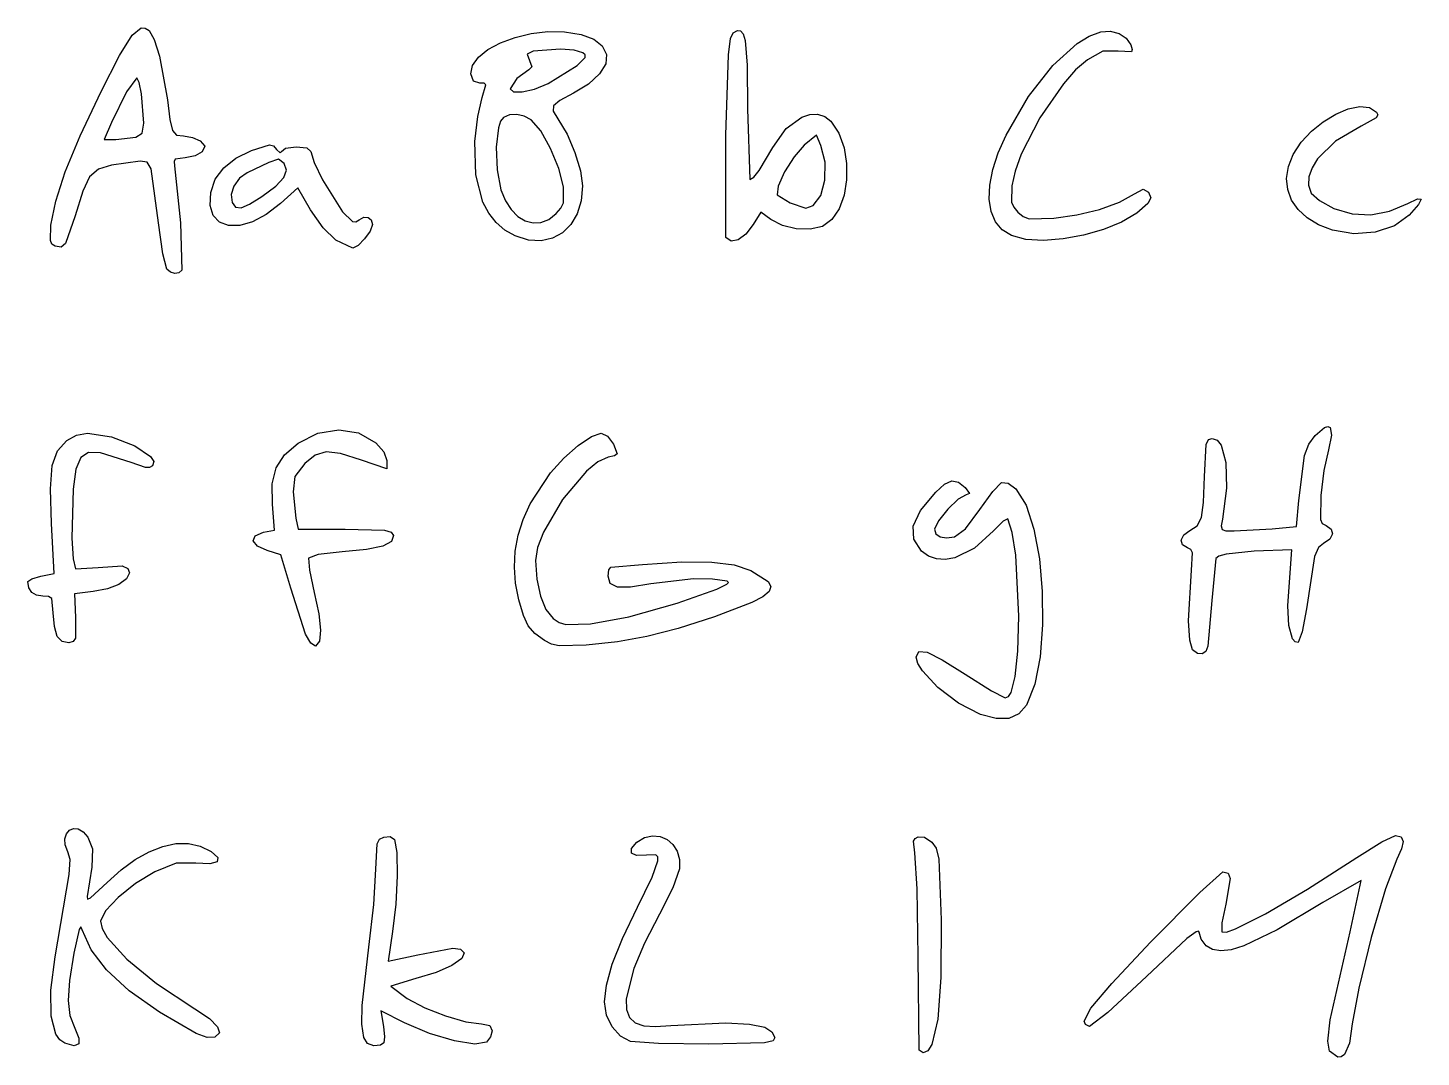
# Model space of a CAD drawing. Header units: metres. Extents: x -32.8 to -0.3, y -12.8 to 5.4.
# Drawn here: x -10.5 to -5.08, y -4.22 to -0.21 of the extents above; entities that cross this region are included whole.
import ezdxf

# ---------------------------------------------------------------- set-up
doc = ezdxf.new("R2010")
doc.units = ezdxf.units.M

msp = doc.modelspace()

# ---------------------------------------------------------------- linework, layer by layer
at = {"layer": '1', "color": 3}
for p, q in [((-10.095707, -0.236536), (-10.060435, -0.208266)), ((-10.060435, -0.208266), (-10.045066, -0.209438)), ((-10.045066, -0.209438), (-10.029683, -0.218876)), ((-10.144644, -0.315312), (-10.095707, -0.236536)), ((-10.029683, -0.218876), (-10.00972, -0.253371)), ((-10.00972, -0.253371), (-9.988926, -0.317971)), ((-8.711015, -0.293046), (-8.662418, -0.266902)), ((-8.662418, -0.266902), (-8.605375, -0.245572)), ((-8.605375, -0.245572), (-8.542801, -0.230367)), ((-8.542801, -0.230367), (-8.477609, -0.222597)), ((-8.477609, -0.222597), (-8.412714, -0.223571)), ((-8.412714, -0.223571), (-8.347526, -0.233991)), ((-8.347526, -0.233991), (-8.298897, -0.252098)), ((-8.298897, -0.252098), (-8.266257, -0.278204)), ((-7.774455, -0.313736), (-7.766988, -0.250324)), ((-7.766988, -0.250324), (-7.756548, -0.227174)), ((-7.756548, -0.227174), (-7.74042, -0.218942)), ((-7.74042, -0.218942), (-7.727607, -0.219887)), ((-7.727607, -0.219887), (-7.717752, -0.231896)), ((-7.717752, -0.231896), (-7.710496, -0.256857)), ((-7.710496, -0.256857), (-7.702355, -0.353188)), ((-6.51317, -0.354239), (-6.417862, -0.268856)), ((-6.417862, -0.268856), (-6.371169, -0.241124)), ((-6.371169, -0.241124), (-6.325948, -0.22427)), ((-6.325948, -0.22427), (-6.289463, -0.221489)), ((-6.289463, -0.221489), (-6.255006, -0.23014)), ((-6.255006, -0.23014), (-6.226879, -0.248374)), ((-6.226879, -0.248374), (-6.209383, -0.274342)), ((-10.216394, -0.456221), (-10.144644, -0.315312)), ((-9.988926, -0.317971), (-9.958049, -0.487913)), ((-8.771212, -0.354543), (-8.748251, -0.322697)), ((-8.748251, -0.322697), (-8.711015, -0.293046)), ((-8.535538, -0.299047), (-8.558117, -0.310916)), ((-8.558117, -0.310916), (-8.549649, -0.335976)), ((-8.429003, -0.291232), (-8.535538, -0.299047)), ((-8.375264, -0.295669), (-8.429003, -0.291232)), ((-8.342291, -0.305018), (-8.375264, -0.295669)), ((-8.363457, -0.355422), (-8.332843, -0.323297)), ((-8.333079, -0.313664), (-8.342291, -0.305018)), ((-8.332843, -0.323297), (-8.333079, -0.313664)), ((-8.266257, -0.278204), (-8.249032, -0.312621)), ((-8.249032, -0.312621), (-8.252374, -0.348456)), ((-7.785075, -0.625723), (-7.774455, -0.313736)), ((-6.318656, -0.29842), (-6.378305, -0.332472)), ((-6.258013, -0.298584), (-6.318656, -0.29842)), ((-6.206905, -0.302027), (-6.258013, -0.298584)), ((-6.209383, -0.274342), (-6.203564, -0.293131)), ((-6.203564, -0.293131), (-6.206905, -0.302027)), ((-8.776984, -0.387274), (-8.771212, -0.354543)), ((-8.552193, -0.371576), (-8.598203, -0.405581)), ((-8.540041, -0.360271), (-8.552193, -0.371576)), ((-8.549649, -0.335976), (-8.540041, -0.360271)), ((-8.476346, -0.425507), (-8.363457, -0.355422)), ((-8.252374, -0.348456), (-8.276921, -0.387759)), ((-7.702355, -0.353188), (-7.700322, -0.523983)), ((-6.606884, -0.474981), (-6.51317, -0.354239)), ((-6.423923, -0.37228), (-6.471402, -0.425579)), ((-6.378305, -0.332472), (-6.423923, -0.37228)), ((-10.077277, -0.403246), (-10.116818, -0.457152)), ((-10.068408, -0.421093), (-10.077277, -0.403246)), ((-10.059448, -0.465563), (-10.068408, -0.421093)), ((-8.766941, -0.415977), (-8.776984, -0.387274)), ((-8.742463, -0.423457), (-8.766941, -0.415977)), ((-8.725754, -0.424036), (-8.742463, -0.423457)), ((-8.733113, -0.479901), (-8.719162, -0.430402)), ((-8.719162, -0.430402), (-8.725754, -0.424036)), ((-8.598203, -0.405581), (-8.624513, -0.445579)), ((-8.530084, -0.446861), (-8.476346, -0.425507)), ((-8.319657, -0.42701), (-8.377568, -0.46269)), ((-8.276921, -0.387759), (-8.319657, -0.42701)), ((-6.471402, -0.425579), (-6.563161, -0.557981)), ((-10.297839, -0.629216), (-10.216394, -0.456221)), ((-10.116818, -0.457152), (-10.175445, -0.576625)), ((-10.049735, -0.579959), (-10.059448, -0.465563)), ((-9.958049, -0.487913), (-9.949134, -0.565338)), ((-8.750093, -0.553816), (-8.733113, -0.479901)), ((-8.624513, -0.445579), (-8.611557, -0.457898)), ((-8.611557, -0.457898), (-8.577617, -0.457992)), ((-8.577617, -0.457992), (-8.530084, -0.446861)), ((-8.377568, -0.46269), (-8.431021, -0.491283)), ((-6.694016, -0.625641), (-6.606884, -0.474981)), ((-8.455665, -0.511946), (-8.456495, -0.532824)), ((-8.456495, -0.532824), (-8.438507, -0.562066)), ((-8.431021, -0.491283), (-8.455665, -0.511946)), ((-7.700322, -0.523983), (-7.691925, -0.798357)), ((-5.411354, -0.544118), (-5.362872, -0.523948)), ((-5.362872, -0.523948), (-5.318145, -0.514756)), ((-5.318145, -0.514756), (-5.280448, -0.51821)), ((-5.280448, -0.51821), (-5.253055, -0.535979)), ((-5.253055, -0.535979), (-5.24796, -0.547367)), ((-10.175445, -0.576625), (-10.203954, -0.643135)), ((-10.056366, -0.61795), (-10.049735, -0.579959)), ((-9.949134, -0.565338), (-9.938917, -0.607692)), ((-8.761616, -0.650921), (-8.750093, -0.553816)), ((-8.661738, -0.571489), (-8.669958, -0.597589)), ((-8.650977, -0.557083), (-8.661738, -0.571489)), ((-8.626416, -0.547156), (-8.650977, -0.557083)), ((-8.598787, -0.545545), (-8.626416, -0.547156)), ((-8.570178, -0.552068), (-8.598787, -0.545545)), ((-8.542675, -0.566542), (-8.570178, -0.552068)), ((-8.505635, -0.608935), (-8.542675, -0.566542)), ((-8.438507, -0.562066), (-8.403012, -0.622593)), ((-7.550876, -0.600715), (-7.48929, -0.556003)), ((-7.48929, -0.556003), (-7.457919, -0.545926)), ((-7.457919, -0.545926), (-7.427833, -0.544795)), ((-7.427833, -0.544795), (-7.400284, -0.553178)), ((-7.400284, -0.553178), (-7.376525, -0.571645)), ((-7.376525, -0.571645), (-7.345389, -0.618356)), ((-6.563161, -0.557981), (-6.636009, -0.700345)), ((-5.506486, -0.610719), (-5.460317, -0.573598)), ((-5.460317, -0.573598), (-5.411354, -0.544118)), ((-5.312993, -0.590803), (-5.412823, -0.649754)), ((-5.254558, -0.558751), (-5.312993, -0.590803)), ((-5.24796, -0.547367), (-5.254558, -0.558751)), ((-10.355912, -0.769233), (-10.297839, -0.629216)), ((-10.203954, -0.643135), (-10.158595, -0.642942)), ((-10.158595, -0.642942), (-10.081485, -0.634241)), ((-10.081485, -0.634241), (-10.056366, -0.61795)), ((-9.938917, -0.607692), (-9.922819, -0.625434)), ((-9.922819, -0.625434), (-9.896259, -0.629024)), ((-9.896259, -0.629024), (-9.861048, -0.634793)), ((-9.861048, -0.634793), (-9.830715, -0.648663)), ((-9.830715, -0.648663), (-9.812144, -0.668857)), ((-8.669958, -0.597589), (-8.678386, -0.673361)), ((-8.466867, -0.677855), (-8.505635, -0.608935)), ((-8.403012, -0.622593), (-8.372423, -0.693914)), ((-7.784761, -1.024362), (-7.785075, -0.625723)), ((-7.60257, -0.674376), (-7.550876, -0.600715)), ((-7.432783, -0.625464), (-7.480331, -0.665473)), ((-7.415451, -0.666049), (-7.432783, -0.625464)), ((-7.345389, -0.618356), (-7.325, -0.674752)), ((-6.724814, -0.694899), (-6.694016, -0.625641)), ((-5.546587, -0.653812), (-5.506486, -0.610719)), ((-5.412823, -0.649754), (-5.482418, -0.717973)), ((-9.82269, -0.690997), (-9.849966, -0.707106)), ((-9.812144, -0.668857), (-9.82269, -0.690997)), ((-9.692, -0.715288), (-9.63121, -0.685839)), ((-9.63121, -0.685839), (-9.560983, -0.66414)), ((-9.560983, -0.66414), (-9.545849, -0.668119)), ((-9.545849, -0.668119), (-9.533466, -0.681517)), ((-9.533466, -0.681517), (-9.519509, -0.694919)), ((-9.519509, -0.694919), (-9.513962, -0.688996)), ((-9.513962, -0.688996), (-9.498725, -0.676015)), ((-9.498725, -0.676015), (-9.457068, -0.671357)), ((-9.457068, -0.671357), (-9.41544, -0.675988)), ((-9.41544, -0.675988), (-9.400613, -0.688996)), ((-9.400613, -0.688996), (-9.387315, -0.732264)), ((-8.758526, -0.780685), (-8.761616, -0.650921)), ((-8.678386, -0.673361), (-8.675484, -0.761379)), ((-8.434651, -0.756131), (-8.466867, -0.677855)), ((-8.372423, -0.693914), (-8.350905, -0.764671)), ((-7.655069, -0.764143), (-7.60257, -0.674376)), ((-7.480331, -0.665473), (-7.519316, -0.709812)), ((-7.399165, -0.731456), (-7.415451, -0.666049)), ((-7.325, -0.674752), (-7.31502, -0.736631)), ((-6.746014, -0.760114), (-6.724814, -0.694899)), ((-6.636009, -0.700345), (-6.659849, -0.766096)), ((-5.595844, -0.748584), (-5.577344, -0.701209)), ((-5.577344, -0.701209), (-5.546587, -0.653812)), ((-10.227051, -0.758855), (-10.261133, -0.788141)), ((-10.176313, -0.74314), (-10.227051, -0.758855)), ((-10.064916, -0.727802), (-10.176313, -0.74314)), ((-10.037602, -0.731408), (-10.064916, -0.727802)), ((-10.021, -0.75741), (-10.037602, -0.731408)), ((-9.99239, -0.96769), (-10.021, -0.75741)), ((-9.928135, -0.71905), (-9.932614, -0.72865)), ((-9.932614, -0.72865), (-9.930521, -0.74544)), ((-9.930521, -0.74544), (-9.907843, -0.967296)), ((-9.889454, -0.71369), (-9.928135, -0.71905)), ((-9.849966, -0.707106), (-9.889454, -0.71369)), ((-9.771957, -0.797624), (-9.739121, -0.752761)), ((-9.739121, -0.752761), (-9.692, -0.715288)), ((-9.563473, -0.731887), (-9.647382, -0.772169)), ((-9.525528, -0.718913), (-9.563473, -0.731887)), ((-9.503538, -0.736464), (-9.525528, -0.718913)), ((-9.494452, -0.762083), (-9.503538, -0.736464)), ((-9.387315, -0.732264), (-9.35486, -0.800169)), ((-8.41727, -0.82659), (-8.434651, -0.756131)), ((-7.519316, -0.709812), (-7.5563, -0.768933)), ((-7.399706, -0.800903), (-7.399165, -0.731456)), ((-7.31502, -0.736631), (-7.315111, -0.79979)), ((-5.602797, -0.794506), (-5.595844, -0.748584)), ((-5.504073, -0.753145), (-5.516005, -0.78774)), ((-5.482418, -0.717973), (-5.504073, -0.753145)), ((-10.393006, -0.882641), (-10.355912, -0.769233)), ((-10.261133, -0.788141), (-10.288017, -0.844245)), ((-9.789891, -0.849241), (-9.771957, -0.797624)), ((-9.677541, -0.793949), (-9.699215, -0.824024)), ((-9.647382, -0.772169), (-9.677541, -0.793949)), ((-9.536383, -0.823986), (-9.504866, -0.790468)), ((-9.504866, -0.790468), (-9.494452, -0.762083)), ((-9.35486, -0.800169), (-9.276929, -0.925052)), ((-8.730829, -0.886409), (-8.758526, -0.780685)), ((-8.675484, -0.761379), (-8.660477, -0.838624)), ((-8.350905, -0.764671), (-8.342626, -0.823505)), ((-7.691925, -0.798357), (-7.676323, -0.789401)), ((-7.676323, -0.789401), (-7.655069, -0.764143)), ((-7.5563, -0.768933), (-7.581441, -0.824645)), ((-7.415462, -0.861523), (-7.399706, -0.800903)), ((-7.315111, -0.79979), (-7.324936, -0.860026)), ((-6.757662, -0.820402), (-6.746014, -0.760114)), ((-6.659849, -0.766096), (-6.67237, -0.823336)), ((-5.598607, -0.838198), (-5.602797, -0.794506)), ((-5.516005, -0.78774), (-5.517492, -0.820792)), ((-10.288017, -0.844245), (-10.317159, -0.940413)), ((-9.792497, -0.900304), (-9.789891, -0.849241)), ((-9.699215, -0.824024), (-9.709776, -0.857236)), ((-9.709776, -0.857236), (-9.706599, -0.888428)), ((-9.638442, -0.895151), (-9.590606, -0.865006)), ((-9.590606, -0.865006), (-9.536383, -0.823986)), ((-9.450792, -0.830444), (-9.518536, -0.891777)), ((-9.400932, -0.916199), (-9.450792, -0.830444)), ((-8.660477, -0.838624), (-8.642438, -0.881375)), ((-8.416713, -0.889414), (-8.41727, -0.82659)), ((-8.342626, -0.823505), (-8.347808, -0.882176)), ((-7.581441, -0.824645), (-7.5849, -0.858759)), ((-7.5849, -0.858759), (-7.534883, -0.889722)), ((-7.44482, -0.900447), (-7.415462, -0.861523)), ((-7.324936, -0.860026), (-7.344157, -0.913137)), ((-6.759802, -0.874879), (-6.757662, -0.820402)), ((-6.67237, -0.823336), (-6.673576, -0.886835)), ((-6.252975, -0.886859), (-6.195162, -0.855087)), ((-6.195162, -0.855087), (-6.161197, -0.836017)), ((-6.161197, -0.836017), (-6.140518, -0.848276)), ((-6.140518, -0.848276), (-6.130797, -0.869413)), ((-5.583677, -0.878882), (-5.598607, -0.838198)), ((-5.517492, -0.820792), (-5.507812, -0.851336)), ((-5.507812, -0.851336), (-5.475569, -0.880281)), ((-10.411513, -0.975811), (-10.393006, -0.882641)), ((-9.780321, -0.938978), (-9.792497, -0.900304)), ((-9.706599, -0.888428), (-9.693515, -0.906272)), ((-9.693515, -0.906272), (-9.671771, -0.908709)), ((-9.671771, -0.908709), (-9.638442, -0.895151)), ((-9.518536, -0.891777), (-9.573772, -0.93459)), ((-9.351658, -0.986239), (-9.400932, -0.916199)), ((-8.70801, -0.929654), (-8.730829, -0.886409)), ((-8.642438, -0.881375), (-8.619954, -0.916049)), ((-8.619954, -0.916049), (-8.593987, -0.942232)), ((-8.445657, -0.931229), (-8.426633, -0.909761)), ((-8.426633, -0.909761), (-8.416713, -0.889414)), ((-8.347808, -0.882176), (-8.363253, -0.932794)), ((-7.534883, -0.889722), (-7.474457, -0.910478)), ((-7.474457, -0.910478), (-7.44482, -0.900447)), ((-7.344157, -0.913137), (-7.372436, -0.95492)), ((-6.752479, -0.92266), (-6.759802, -0.874879)), ((-6.673576, -0.886835), (-6.665073, -0.906484)), ((-6.665073, -0.906484), (-6.648773, -0.925541)), ((-6.419484, -0.936646), (-6.330874, -0.914979)), ((-6.330874, -0.914979), (-6.252975, -0.886859)), ((-6.14255, -0.891999), (-6.185471, -0.930148)), ((-6.130797, -0.869413), (-6.14255, -0.891999)), ((-5.558411, -0.915779), (-5.583677, -0.878882)), ((-5.52321, -0.948112), (-5.558411, -0.915779)), ((-5.475569, -0.880281), (-5.418888, -0.910934)), ((-5.418888, -0.910934), (-5.348169, -0.931982)), ((-5.202643, -0.922429), (-5.131653, -0.892078)), ((-5.131653, -0.892078), (-5.093254, -0.873718)), ((-5.090315, -0.896535), (-5.125802, -0.937496)), ((-5.093254, -0.873718), (-5.07947, -0.87524)), ((-5.07947, -0.87524), (-5.090315, -0.896535)), ((-10.413841, -1.036606), (-10.411513, -0.975811)), ((-10.317159, -0.940413), (-10.354679, -1.047867)), ((-9.97592, -1.087481), (-9.99239, -0.96769)), ((-9.907843, -0.967296), (-9.901735, -1.151404)), ((-9.755538, -0.964922), (-9.780321, -0.938978)), ((-9.720318, -0.977796), (-9.755538, -0.964922)), ((-9.627263, -0.96297), (-9.676836, -0.977259)), ((-9.573772, -0.93459), (-9.627263, -0.96297)), ((-9.276929, -0.925052), (-9.238406, -0.962068)), ((-9.238406, -0.962068), (-9.22562, -0.963446)), ((-9.22562, -0.963446), (-9.212544, -0.955587)), ((-9.212544, -0.955587), (-9.194095, -0.945752)), ((-9.194095, -0.945752), (-9.177436, -0.946142)), ((-9.177436, -0.946142), (-9.165379, -0.955778)), ((-9.160735, -0.973676), (-9.169663, -0.999203)), ((-9.165379, -0.955778), (-9.160735, -0.973676)), ((-8.679347, -0.966168), (-8.70801, -0.929654)), ((-8.644944, -0.995709), (-8.679347, -0.966168)), ((-8.593987, -0.942232), (-8.565503, -0.959507)), ((-8.565503, -0.959507), (-8.535464, -0.96746)), ((-8.535464, -0.96746), (-8.504834, -0.965675)), ((-8.504834, -0.965675), (-8.474577, -0.953736)), ((-8.474577, -0.953736), (-8.445657, -0.931229)), ((-8.387774, -0.974479), (-8.420181, -1.006347)), ((-8.363253, -0.932794), (-8.387774, -0.974479)), ((-7.678385, -0.97364), (-7.707633, -1.011061)), ((-7.648908, -0.925945), (-7.678385, -0.97364)), ((-7.60971, -0.954926), (-7.648908, -0.925945)), ((-7.564912, -0.978234), (-7.60971, -0.954926)), ((-7.372436, -0.95492), (-7.409436, -0.981171)), ((-6.735738, -0.962861), (-6.752479, -0.92266)), ((-6.709623, -0.994598), (-6.735738, -0.962861)), ((-6.648773, -0.925541), (-6.628507, -0.942678)), ((-6.628507, -0.942678), (-6.60512, -0.951196)), ((-6.60512, -0.951196), (-6.509432, -0.949056)), ((-6.509432, -0.949056), (-6.419484, -0.936646)), ((-6.244856, -0.964152), (-6.315836, -0.992864)), ((-6.185471, -0.930148), (-6.244856, -0.964152)), ((-5.478479, -0.975103), (-5.52321, -0.948112)), ((-5.42462, -0.995973), (-5.478479, -0.975103)), ((-5.348169, -0.931982), (-5.275451, -0.935772)), ((-5.275451, -0.935772), (-5.202643, -0.922429)), ((-5.125802, -0.937496), (-5.183365, -0.978712)), ((-9.676836, -0.977259), (-9.720318, -0.977796)), ((-9.303206, -1.034211), (-9.351658, -0.986239)), ((-9.190923, -1.029875), (-9.216225, -1.055645)), ((-9.169663, -0.999203), (-9.190923, -1.029875)), ((-8.604903, -1.018037), (-8.644944, -0.995709)), ((-8.552835, -1.034246), (-8.604903, -1.018037)), ((-8.459286, -1.027519), (-8.5039, -1.037112)), ((-8.420181, -1.006347), (-8.459286, -1.027519)), ((-7.764878, -1.038357), (-7.784761, -1.024362)), ((-7.707633, -1.011061), (-7.737816, -1.033279)), ((-7.511782, -0.991009), (-7.564912, -0.978234)), ((-7.457547, -0.992304), (-7.511782, -0.991009)), ((-7.409436, -0.981171), (-7.457547, -0.992304)), ((-6.67418, -1.016986), (-6.709623, -0.994598)), ((-6.618286, -1.031904), (-6.67418, -1.016986)), ((-6.473095, -1.029837), (-6.549634, -1.035806)), ((-6.393539, -1.015141), (-6.473095, -1.029837)), ((-6.315836, -0.992864), (-6.393539, -1.015141)), ((-5.341361, -1.009631), (-5.42462, -0.995973)), ((-5.25808, -1.003317), (-5.341361, -1.009631)), ((-5.183365, -0.978712), (-5.25808, -1.003317)), ((-10.407408, -1.050058), (-10.413841, -1.036606)), ((-10.394787, -1.057717), (-10.407408, -1.050058)), ((-10.372127, -1.061544), (-10.394787, -1.057717)), ((-10.354679, -1.047867), (-10.372127, -1.061544)), ((-9.237284, -1.066468), (-9.303206, -1.034211)), ((-9.216225, -1.055645), (-9.237284, -1.066468)), ((-8.5039, -1.037112), (-8.552835, -1.034246)), ((-7.737816, -1.033279), (-7.764878, -1.038357)), ((-6.549634, -1.035806), (-6.618286, -1.031904)), ((-9.961117, -1.147607), (-9.97592, -1.087481)), ((-9.94665, -1.159804), (-9.961117, -1.147607)), ((-9.929792, -1.164639), (-9.94665, -1.159804)), ((-9.913751, -1.161908), (-9.929792, -1.164639)), ((-9.901735, -1.151404), (-9.913751, -1.161908)), ((-10.311465, -1.79449), (-10.269116, -1.786135)), ((-10.269116, -1.786135), (-10.175778, -1.800583)), ((-9.44979, -1.824949), (-9.372315, -1.786282)), ((-9.372315, -1.786282), (-9.291652, -1.773082)), ((-9.291652, -1.773082), (-9.214371, -1.785385)), ((-9.214371, -1.785385), (-9.147039, -1.823229)), ((-8.308355, -1.799116), (-8.26998, -1.786135)), ((-8.26998, -1.786135), (-8.245319, -1.798517)), ((-5.491307, -1.795281), (-5.45546, -1.764248)), ((-5.45546, -1.764248), (-5.442806, -1.760561)), ((-5.442806, -1.760561), (-5.433941, -1.764453)), ((-5.433941, -1.764453), (-5.428411, -1.794065)), ((-10.386207, -1.854456), (-10.3502, -1.814578)), ((-10.3502, -1.814578), (-10.311465, -1.79449)), ((-10.175778, -1.800583), (-10.085397, -1.835274)), ((-10.085397, -1.835274), (-10.023718, -1.877231)), ((-9.502998, -1.870327), (-9.44979, -1.824949)), ((-9.147039, -1.823229), (-9.116192, -1.858418)), ((-8.415621, -1.883128), (-8.359716, -1.833651)), ((-8.359716, -1.833651), (-8.308355, -1.799116)), ((-8.245319, -1.798517), (-8.222215, -1.828722)), ((-8.222215, -1.828722), (-8.208408, -1.867045)), ((-5.92271, -1.955468), (-5.915923, -1.830667)), ((-5.915923, -1.830667), (-5.907439, -1.811433)), ((-5.907439, -1.811433), (-5.8928, -1.807302)), ((-5.8928, -1.807302), (-5.873577, -1.813811)), ((-5.873577, -1.813811), (-5.858075, -1.832424)), ((-5.858075, -1.832424), (-5.838931, -1.90046)), ((-5.533224, -1.872995), (-5.516572, -1.829379)), ((-5.516572, -1.829379), (-5.491307, -1.795281)), ((-5.428411, -1.794065), (-5.44053, -1.851252)), ((-10.406462, -1.912734), (-10.386207, -1.854456)), ((-10.295579, -1.8809), (-10.314118, -1.926556)), ((-10.26529, -1.861381), (-10.295579, -1.8809)), ((-10.218864, -1.862142), (-10.26529, -1.861381)), ((-10.099844, -1.900159), (-10.218864, -1.862142)), ((-10.023718, -1.877231), (-10.011687, -1.896879)), ((-10.011687, -1.896879), (-10.016486, -1.913477)), ((-9.535527, -1.920857), (-9.502998, -1.870327)), ((-9.382933, -1.87162), (-9.423202, -1.904668)), ((-9.340885, -1.858843), (-9.382933, -1.87162)), ((-9.284896, -1.865589), (-9.340885, -1.858843)), ((-9.202803, -1.891109), (-9.284896, -1.865589)), ((-9.104291, -1.925527), (-9.202803, -1.891109)), ((-9.116192, -1.858418), (-9.104291, -1.892363)), ((-9.104291, -1.892363), (-9.104291, -1.925527)), ((-8.467627, -1.940935), (-8.415621, -1.883128)), ((-8.243523, -1.879976), (-8.283088, -1.897926)), ((-8.218857, -1.874296), (-8.243523, -1.879976)), ((-8.208408, -1.867045), (-8.218857, -1.874296)), ((-5.556003, -2.048793), (-5.533224, -1.872995)), ((-5.44053, -1.851252), (-5.457701, -1.931809)), ((-10.413436, -2.002877), (-10.406462, -1.912734)), ((-10.314118, -1.926556), (-10.325295, -2.004205)), ((-10.043628, -1.919952), (-10.099844, -1.900159)), ((-10.027505, -1.919825), (-10.043628, -1.919952)), ((-10.016486, -1.913477), (-10.027505, -1.919825)), ((-9.550051, -1.982941), (-9.535527, -1.920857)), ((-9.423202, -1.904668), (-9.462167, -1.95508)), ((-8.54665, -2.061644), (-8.467627, -1.940935)), ((-8.327936, -1.934353), (-8.420467, -2.044114)), ((-8.283088, -1.897926), (-8.327936, -1.934353)), ((-5.838931, -1.90046), (-5.836766, -2.00041)), ((-5.457701, -1.931809), (-5.46941, -2.028681)), ((-10.409598, -2.138352), (-10.413436, -2.002877)), ((-10.325295, -2.004205), (-10.32979, -2.194596)), ((-9.549246, -2.062981), (-9.550051, -1.982941)), ((-9.462167, -1.95508), (-9.46951, -2.014029)), ((-6.968612, -2.01544), (-6.934798, -1.984788)), ((-6.934798, -1.984788), (-6.906007, -1.971884)), ((-6.906007, -1.971884), (-6.879758, -1.976349)), ((-6.879758, -1.976349), (-6.853568, -1.997802)), ((-6.853568, -1.997802), (-6.836747, -2.020816)), ((-6.746219, -2.0129), (-6.712064, -1.978436)), ((-6.712064, -1.978436), (-6.686607, -1.981478)), ((-6.686607, -1.981478), (-6.656048, -2.003539)), ((-6.656048, -2.003539), (-6.61673, -2.065905)), ((-5.926265, -2.056069), (-5.92271, -1.955468)), ((-5.836766, -2.00041), (-5.852973, -2.121274)), ((-9.46951, -2.014029), (-9.458622, -2.117746)), ((-8.420467, -2.044114), (-8.495079, -2.172208)), ((-7.027464, -2.087669), (-6.968612, -2.01544)), ((-6.880466, -2.04292), (-6.921748, -2.082291)), ((-6.849739, -2.026024), (-6.880466, -2.04292)), ((-6.836747, -2.020816), (-6.849739, -2.026024)), ((-6.796966, -2.083721), (-6.746219, -2.0129)), ((-5.934344, -2.115051), (-5.926265, -2.056069)), ((-5.56488, -2.149174), (-5.556003, -2.048793)), ((-5.46941, -2.028681), (-5.471626, -2.121959)), ((-9.540893, -2.163439), (-9.549246, -2.062981)), ((-8.574001, -2.122312), (-8.54665, -2.061644)), ((-7.055684, -2.147757), (-7.027464, -2.087669)), ((-6.921748, -2.082291), (-6.957969, -2.127164)), ((-6.852884, -2.158654), (-6.796966, -2.083721)), ((-6.61673, -2.065905), (-6.58627, -2.159492)), ((-10.399531, -2.332768), (-10.409598, -2.138352)), ((-9.584709, -2.172202), (-9.540893, -2.163439)), ((-9.458622, -2.117746), (-9.449404, -2.160079)), ((-9.449404, -2.160079), (-9.266593, -2.160079)), ((-9.266593, -2.160079), (-9.113356, -2.164177)), ((-9.113356, -2.164177), (-9.087177, -2.171623)), ((-8.593291, -2.183377), (-8.574001, -2.122312)), ((-7.054101, -2.199173), (-7.055684, -2.147757)), ((-6.957969, -2.127164), (-6.973513, -2.160563)), ((-6.973513, -2.160563), (-6.967638, -2.178459)), ((-6.895323, -2.189417), (-6.852884, -2.158654)), ((-6.743591, -2.166712), (-6.817778, -2.234386)), ((-6.706603, -2.129237), (-6.743591, -2.166712)), ((-6.687198, -2.120364), (-6.706603, -2.129237)), ((-6.670546, -2.172297), (-6.687198, -2.120364)), ((-6.58627, -2.159492), (-6.565127, -2.274819)), ((-6.003034, -2.18194), (-5.979456, -2.164921)), ((-5.979456, -2.164921), (-5.950793, -2.146606)), ((-5.950793, -2.146606), (-5.934344, -2.115051)), ((-5.852973, -2.121274), (-5.857388, -2.147616)), ((-5.857388, -2.147616), (-5.854057, -2.161239)), ((-5.854057, -2.161239), (-5.838836, -2.166319)), ((-5.838836, -2.166319), (-5.807582, -2.167035)), ((-5.807582, -2.167035), (-5.658891, -2.158054)), ((-5.658891, -2.158054), (-5.56488, -2.149174)), ((-5.471626, -2.121959), (-5.463976, -2.138474)), ((-5.463976, -2.138474), (-5.448457, -2.146303)), ((-5.448457, -2.146303), (-5.429059, -2.159494)), ((-5.429059, -2.159494), (-5.424793, -2.178634)), ((-10.32979, -2.194596), (-10.325052, -2.275255)), ((-9.624266, -2.205377), (-9.616745, -2.185774)), ((-9.608297, -2.226119), (-9.624266, -2.205377)), ((-9.616745, -2.185774), (-9.584709, -2.172202)), ((-9.086314, -2.208053), (-9.120512, -2.225885)), ((-9.087177, -2.171623), (-9.078898, -2.184733)), ((-9.078898, -2.184733), (-9.086314, -2.208053)), ((-8.604556, -2.244981), (-8.593291, -2.183377)), ((-8.495079, -2.172208), (-8.517529, -2.231551)), ((-7.023543, -2.245387), (-7.054101, -2.199173)), ((-6.967638, -2.178459), (-6.95133, -2.18972)), ((-6.95133, -2.18972), (-6.926566, -2.193616)), ((-6.926566, -2.193616), (-6.895323, -2.189417)), ((-6.657048, -2.260697), (-6.670546, -2.172297)), ((-6.012859, -2.202189), (-6.003034, -2.18194)), ((-6.008273, -2.220785), (-6.012859, -2.202189)), ((-5.988617, -2.232848), (-6.008273, -2.220785)), ((-5.458817, -2.215756), (-5.479047, -2.230833)), ((-5.434948, -2.198971), (-5.458817, -2.215756)), ((-5.424793, -2.178634), (-5.434948, -2.198971)), ((-10.325052, -2.275255), (-10.316559, -2.314237)), ((-9.56986, -2.243112), (-9.608297, -2.226119)), ((-9.516568, -2.259372), (-9.56986, -2.243112)), ((-9.477651, -2.389577), (-9.516568, -2.259372)), ((-9.371793, -2.258521), (-9.409739, -2.273247)), ((-9.409739, -2.273247), (-9.405631, -2.319572)), ((-9.278428, -2.247991), (-9.371793, -2.258521)), ((-9.183785, -2.238955), (-9.278428, -2.247991)), ((-9.120512, -2.225885), (-9.183785, -2.238955)), ((-8.607831, -2.307264), (-8.604556, -2.244981)), ((-8.517529, -2.231551), (-8.525735, -2.281583)), ((-6.996705, -2.26516), (-7.023543, -2.245387)), ((-6.96558, -2.275923), (-6.996705, -2.26516)), ((-6.931147, -2.277953), (-6.96558, -2.275923)), ((-6.894383, -2.271523), (-6.931147, -2.277953)), ((-6.817778, -2.234386), (-6.894383, -2.271523)), ((-6.644897, -2.498746), (-6.657048, -2.260697)), ((-6.565127, -2.274819), (-6.553761, -2.402404)), ((-5.97563, -2.238989), (-5.988617, -2.232848)), ((-5.96935, -2.252111), (-5.97563, -2.238989)), ((-5.973316, -2.319721), (-5.96935, -2.252111)), ((-5.878376, -2.274081), (-5.894171, -2.438128)), ((-5.866726, -2.265115), (-5.878376, -2.274081)), ((-5.838634, -2.257437), (-5.866726, -2.265115)), ((-5.72976, -2.245293), (-5.838634, -2.257437)), ((-5.58261, -2.241001), (-5.72976, -2.245293)), ((-5.592254, -2.365856), (-5.58261, -2.241001)), ((-5.493801, -2.266306), (-5.52557, -2.469474)), ((-5.479047, -2.230833), (-5.493801, -2.266306)), ((-10.316559, -2.314237), (-10.22824, -2.30859)), ((-10.22824, -2.30859), (-10.134298, -2.302947)), ((-10.134298, -2.302947), (-10.11291, -2.312448)), ((-10.10618, -2.330597), (-10.117004, -2.353656)), ((-10.11291, -2.312448), (-10.10618, -2.330597)), ((-9.405631, -2.319572), (-9.386537, -2.406931)), ((-8.603151, -2.370367), (-8.607831, -2.307264)), ((-8.525735, -2.281583), (-8.520709, -2.354827)), ((-8.243513, -2.343255), (-8.240404, -2.318292)), ((-8.240404, -2.318292), (-8.23293, -2.307437)), ((-8.23293, -2.307437), (-8.109457, -2.297286)), ((-8.109457, -2.297286), (-7.956012, -2.287729)), ((-7.956012, -2.287729), (-7.839547, -2.288182)), ((-7.839547, -2.288182), (-7.752801, -2.29905)), ((-7.752801, -2.29905), (-7.688515, -2.320738)), ((-7.688515, -2.320738), (-7.620009, -2.364059)), ((-5.984245, -2.517272), (-5.973316, -2.319721)), ((-10.501291, -2.364176), (-10.486345, -2.352673)), ((-10.497458, -2.388476), (-10.501291, -2.364176)), ((-10.486345, -2.352673), (-10.450411, -2.342313)), ((-10.450411, -2.342313), (-10.399531, -2.332768)), ((-10.146753, -2.374725), (-10.191341, -2.391713)), ((-10.117004, -2.353656), (-10.146753, -2.374725)), ((-8.590552, -2.434432), (-8.603151, -2.370367)), ((-8.520709, -2.354827), (-8.506652, -2.420238)), ((-8.235141, -2.371961), (-8.243513, -2.343255)), ((-8.207294, -2.385901), (-8.235141, -2.371961)), ((-8.076785, -2.372342), (-8.155874, -2.38579)), ((-7.911342, -2.352912), (-8.076785, -2.372342)), ((-7.836721, -2.354022), (-7.911342, -2.352912)), ((-7.779792, -2.362746), (-7.836721, -2.354022)), ((-7.820745, -2.393748), (-7.781414, -2.373863)), ((-7.781414, -2.373863), (-7.77529, -2.367021)), ((-7.77529, -2.367021), (-7.779792, -2.362746)), ((-7.620009, -2.364059), (-7.609606, -2.383486)), ((-7.609606, -2.383486), (-7.61621, -2.402838)), ((-5.598561, -2.457814), (-5.592254, -2.365856)), ((-10.486242, -2.406344), (-10.497458, -2.388476)), ((-10.468061, -2.417368), (-10.486242, -2.406344)), ((-10.443337, -2.421135), (-10.468061, -2.417368)), ((-10.420478, -2.422532), (-10.443337, -2.421135)), ((-10.408276, -2.43023), (-10.420478, -2.422532)), ((-10.402513, -2.485563), (-10.408276, -2.43023)), ((-10.246683, -2.402527), (-10.3202, -2.411234)), ((-10.3202, -2.411234), (-10.315495, -2.504379)), ((-10.191341, -2.391713), (-10.246683, -2.402527)), ((-9.421082, -2.568822), (-9.477651, -2.389577)), ((-9.386537, -2.406931), (-9.368679, -2.489768)), ((-8.572809, -2.496021), (-8.590552, -2.434432)), ((-8.506652, -2.420238), (-8.485093, -2.472747)), ((-8.155874, -2.38579), (-8.207294, -2.385901)), ((-7.974162, -2.447815), (-7.820745, -2.393748)), ((-7.640651, -2.423176), (-7.683759, -2.445562)), ((-7.61621, -2.402838), (-7.640651, -2.423176)), ((-6.553761, -2.402404), (-6.552632, -2.532766)), ((-5.894171, -2.438128), (-5.909242, -2.615163)), ((-10.398087, -2.539334), (-10.402513, -2.485563)), ((-9.368679, -2.489768), (-9.362008, -2.553371)), ((-8.485093, -2.472747), (-8.457565, -2.507288)), ((-8.1633, -2.500932), (-7.974162, -2.447815)), ((-7.683759, -2.445562), (-7.829295, -2.50072)), ((-5.593941, -2.535239), (-5.598561, -2.457814)), ((-5.52557, -2.469474), (-5.542008, -2.560229)), ((-10.387447, -2.578141), (-10.398087, -2.539334)), ((-10.315495, -2.504379), (-10.316149, -2.584125)), ((-8.554134, -2.53685), (-8.572809, -2.496021)), ((-8.528644, -2.566277), (-8.554134, -2.53685)), ((-8.457565, -2.507288), (-8.434166, -2.522953)), ((-8.434166, -2.522953), (-8.408106, -2.530899)), ((-8.408106, -2.530899), (-8.311415, -2.529089)), ((-8.311415, -2.529089), (-8.1633, -2.500932)), ((-7.970724, -2.546329), (-8.092503, -2.578116)), ((-7.829295, -2.50072), (-7.970724, -2.546329)), ((-6.648559, -2.634561), (-6.644897, -2.498746)), ((-6.552632, -2.532766), (-6.562198, -2.656422)), ((-5.979704, -2.592157), (-5.984245, -2.517272)), ((-5.580029, -2.586738), (-5.593941, -2.535239)), ((-10.36824, -2.597726), (-10.387447, -2.578141)), ((-10.341586, -2.601908), (-10.36824, -2.597726)), ((-10.324801, -2.597139), (-10.341586, -2.601908)), ((-10.316149, -2.584125), (-10.324801, -2.597139)), ((-9.400784, -2.603779), (-9.421082, -2.568822)), ((-9.366565, -2.595784), (-9.382388, -2.615053)), ((-9.362008, -2.553371), (-9.366565, -2.595784)), ((-8.490457, -2.593656), (-8.528644, -2.566277)), ((-8.464246, -2.607296), (-8.490457, -2.593656)), ((-8.207399, -2.598916), (-8.32818, -2.611567)), ((-8.092503, -2.578116), (-8.207399, -2.598916)), ((-5.968802, -2.629979), (-5.979704, -2.592157)), ((-5.570101, -2.599204), (-5.580029, -2.586738)), ((-5.558464, -2.600915), (-5.570101, -2.599204)), ((-5.542008, -2.560229), (-5.558464, -2.600915)), ((-9.382388, -2.615053), (-9.400784, -2.603779)), ((-8.434407, -2.614171), (-8.464246, -2.607296)), ((-8.32818, -2.611567), (-8.434407, -2.614171)), ((-7.044068, -2.657809), (-7.034166, -2.636174)), ((-7.034166, -2.636174), (-7.001832, -2.639159)), ((-7.001832, -2.639159), (-6.943124, -2.668147)), ((-6.65879, -2.734123), (-6.648559, -2.634561)), ((-6.562198, -2.656422), (-6.582918, -2.763891)), ((-5.949336, -2.643715), (-5.968802, -2.629979)), ((-5.931765, -2.645537), (-5.949336, -2.643715)), ((-5.917822, -2.635875), (-5.931765, -2.645537)), ((-5.909242, -2.615163), (-5.917822, -2.635875)), ((-7.037823, -2.682413), (-7.044068, -2.657809)), ((-7.020425, -2.711542), (-7.037823, -2.682413)), ((-6.943124, -2.668147), (-6.854102, -2.724524)), ((-6.960208, -2.7762), (-7.020425, -2.711542)), ((-6.854102, -2.724524), (-6.751537, -2.789303)), ((-6.675248, -2.795372), (-6.65879, -2.734123)), ((-6.582918, -2.763891), (-6.615253, -2.845692)), ((-6.879486, -2.837428), (-6.960208, -2.7762)), ((-6.751537, -2.789303), (-6.697591, -2.816246)), ((-6.697591, -2.816246), (-6.685705, -2.810985)), ((-6.685705, -2.810985), (-6.675248, -2.795372)), ((-6.79433, -2.880874), (-6.879486, -2.837428)), ((-6.615253, -2.845692), (-6.644518, -2.879424)), ((-6.733431, -2.896892), (-6.79433, -2.880874)), ((-6.683703, -2.89645), (-6.733431, -2.896892)), ((-6.644518, -2.879424), (-6.683703, -2.89645)), ((-10.357263, -3.365471), (-10.351235, -3.346074)), ((-10.351235, -3.346074), (-10.339471, -3.332429)), ((-10.339471, -3.332429), (-10.323589, -3.325726)), ((-10.323589, -3.325726), (-10.305203, -3.327155)), ((-10.305203, -3.327155), (-10.285932, -3.337906)), ((-10.285932, -3.337906), (-10.267392, -3.359169)), ((-10.267392, -3.359169), (-10.250172, -3.404898)), ((-9.132863, -3.367347), (-9.11664, -3.358965)), ((-9.11664, -3.358965), (-9.091382, -3.357037)), ((-9.091382, -3.357037), (-9.074523, -3.368597)), ((-8.131306, -3.378405), (-8.101085, -3.360359)), ((-8.101085, -3.360359), (-8.070353, -3.353205)), ((-8.070353, -3.353205), (-8.040723, -3.355932)), ((-8.040723, -3.355932), (-8.013809, -3.367526)), ((-7.048971, -3.364447), (-7.03738, -3.357712)), ((-7.03738, -3.357712), (-7.011841, -3.358982)), ((-7.011841, -3.358982), (-6.983381, -3.378662)), ((-5.232966, -3.377609), (-5.17905, -3.352498)), ((-5.17905, -3.352498), (-5.157615, -3.35827)), ((-5.157615, -3.35827), (-5.149686, -3.375565)), ((-10.355938, -3.38943), (-10.357263, -3.365471)), ((-10.345644, -3.416762), (-10.355938, -3.38943)), ((-10.250172, -3.404898), (-10.252282, -3.47645)), ((-10.083819, -3.446168), (-10.029519, -3.415612)), ((-10.029519, -3.415612), (-9.976382, -3.394931)), ((-9.976382, -3.394931), (-9.925057, -3.384318)), ((-9.925057, -3.384318), (-9.876192, -3.383967)), ((-9.876192, -3.383967), (-9.830435, -3.394074)), ((-9.830435, -3.394074), (-9.788434, -3.414832)), ((-9.788434, -3.414832), (-9.762192, -3.438432)), ((-9.146716, -3.483947), (-9.1419, -3.385225)), ((-9.1419, -3.385225), (-9.132863, -3.367347)), ((-9.074523, -3.368597), (-9.065112, -3.41838)), ((-8.152778, -3.402978), (-8.131306, -3.378405)), ((-8.152439, -3.421392), (-8.152778, -3.402978)), ((-8.013809, -3.367526), (-7.991223, -3.386978)), ((-7.991223, -3.386978), (-7.97458, -3.413273)), ((-7.97458, -3.413273), (-7.965492, -3.445402)), ((-7.054439, -3.375142), (-7.048971, -3.364447)), ((-7.049139, -3.419645), (-7.054439, -3.375142)), ((-6.983381, -3.378662), (-6.966632, -3.401924)), ((-6.966632, -3.401924), (-6.956909, -3.444696)), ((-5.329568, -3.437942), (-5.232966, -3.377609)), ((-5.155268, -3.404251), (-5.17437, -3.44419)), ((-5.149686, -3.375565), (-5.155268, -3.404251)), ((-10.336964, -3.446338), (-10.345644, -3.416762)), ((-10.339925, -3.504769), (-10.336964, -3.446338)), ((-10.138635, -3.486404), (-10.083819, -3.446168)), ((-9.924472, -3.45982), (-10.007455, -3.493606)), ((-9.847148, -3.459883), (-9.924472, -3.45982)), ((-9.793216, -3.462237), (-9.847148, -3.459883)), ((-9.764342, -3.454661), (-9.793216, -3.462237)), ((-9.762192, -3.438432), (-9.764342, -3.454661)), ((-9.065112, -3.41838), (-9.063579, -3.509844)), ((-8.132268, -3.430946), (-8.152439, -3.421392)), ((-8.094246, -3.428942), (-8.132268, -3.430946)), ((-8.057411, -3.42752), (-8.094246, -3.428942)), ((-8.072442, -3.514898), (-8.04934, -3.451506)), ((-8.049629, -3.435462), (-8.057411, -3.42752)), ((-8.04934, -3.451506), (-8.049629, -3.435462)), ((-7.965492, -3.445402), (-7.965573, -3.482352)), ((-7.040329, -3.560541), (-7.049139, -3.419645)), ((-6.956909, -3.444696), (-6.947674, -3.680678)), ((-5.521619, -3.56207), (-5.329568, -3.437942)), ((-5.17437, -3.44419), (-5.218042, -3.559691)), ((-10.394871, -3.82519), (-10.339925, -3.504769)), ((-10.252282, -3.47645), (-10.270179, -3.589529)), ((-10.193317, -3.536126), (-10.138635, -3.486404)), ((-10.007455, -3.493606), (-10.081981, -3.538958)), ((-9.155045, -3.620791), (-9.146716, -3.483947)), ((-9.063579, -3.509844), (-9.069434, -3.620138)), ((-8.129125, -3.631699), (-8.072442, -3.514898)), ((-7.965573, -3.482352), (-7.991299, -3.555728)), ((-5.941113, -3.574311), (-5.850553, -3.493579)), ((-5.850553, -3.493579), (-5.830944, -3.499553)), ((-5.822789, -3.520072), (-5.839476, -3.620331)), ((-5.830944, -3.499553), (-5.822789, -3.520072)), ((-10.257529, -3.594985), (-10.193317, -3.536126)), ((-10.081981, -3.538958), (-10.150116, -3.593322)), ((-7.991299, -3.555728), (-8.043363, -3.658741)), ((-7.036175, -3.82519), (-7.040329, -3.560541)), ((-6.133041, -3.768412), (-5.941113, -3.574311)), ((-5.684829, -3.658137), (-5.521619, -3.56207)), ((-5.312388, -3.527223), (-5.461924, -3.6138)), ((-5.356103, -3.728206), (-5.312388, -3.527223)), ((-5.218042, -3.559691), (-5.273396, -3.749647)), ((-10.270179, -3.589529), (-10.269671, -3.59986)), ((-10.269671, -3.59986), (-10.257529, -3.594985)), ((-10.150116, -3.593322), (-10.199824, -3.645786)), ((-9.174939, -3.787656), (-9.155045, -3.620791)), ((-9.069434, -3.620138), (-9.082188, -3.726413)), ((-8.187245, -3.754135), (-8.129125, -3.631699)), ((-5.839476, -3.620331), (-5.854457, -3.69221)), ((-5.461924, -3.6138), (-5.639636, -3.720314)), ((-10.199824, -3.645786), (-10.219068, -3.68544)), ((-10.219068, -3.68544), (-10.212158, -3.714916)), ((-8.043363, -3.658741), (-8.102012, -3.772174)), ((-6.947674, -3.680678), (-6.948165, -3.905847)), ((-5.801792, -3.716546), (-5.684829, -3.658137)), ((-10.302076, -3.718807), (-10.322621, -3.811079)), ((-10.295224, -3.708755), (-10.302076, -3.718807)), ((-10.289454, -3.719448), (-10.295224, -3.708755)), ((-10.255395, -3.797645), (-10.289454, -3.719448)), ((-10.212158, -3.714916), (-10.192101, -3.750038)), ((-9.082188, -3.726413), (-9.099018, -3.841715)), ((-5.95471, -3.727242), (-5.990638, -3.753694)), ((-5.946166, -3.724798), (-5.95471, -3.727242)), ((-5.943402, -3.72912), (-5.946166, -3.724798)), ((-5.935217, -3.756441), (-5.943402, -3.72912)), ((-5.854457, -3.69221), (-5.855099, -3.727697)), ((-5.855099, -3.727697), (-5.83749, -3.728628)), ((-5.83749, -3.728628), (-5.801792, -3.716546)), ((-5.639636, -3.720314), (-5.769631, -3.782139)), ((-5.43352, -4.070241), (-5.356103, -3.728206)), ((-10.192101, -3.750038), (-10.116581, -3.833469)), ((-9.201003, -4.014354), (-9.174939, -3.787656)), ((-8.984285, -3.81713), (-8.847323, -3.791443)), ((-8.847323, -3.791443), (-8.817126, -3.795018)), ((-8.817126, -3.795018), (-8.803596, -3.809147)), ((-8.227191, -3.854035), (-8.187245, -3.754135)), ((-8.102012, -3.772174), (-8.14357, -3.870606)), ((-6.283702, -3.928154), (-6.133041, -3.768412)), ((-5.990638, -3.753694), (-6.148363, -3.9017)), ((-5.91554, -3.782531), (-5.935217, -3.756441)), ((-5.891052, -3.796995), (-5.91554, -3.782531)), ((-5.769631, -3.782139), (-5.819006, -3.797137)), ((-5.273396, -3.749647), (-5.322474, -3.947389)), ((-10.411996, -3.954544), (-10.394871, -3.82519)), ((-10.322621, -3.811079), (-10.339585, -3.917303)), ((-10.195105, -3.876149), (-10.255395, -3.797645)), ((-10.116581, -3.833469), (-10.000582, -3.928221)), ((-9.099018, -3.841715), (-8.984285, -3.81713)), ((-8.812743, -3.831852), (-8.851191, -3.858414)), ((-8.803596, -3.809147), (-8.812743, -3.831852)), ((-7.032647, -4.188552), (-7.036175, -3.82519)), ((-5.859177, -3.801976), (-5.891052, -3.796995)), ((-5.819006, -3.797137), (-5.859177, -3.801976)), ((-10.106988, -3.95667), (-10.195105, -3.876149)), ((-8.912792, -3.885533), (-8.991402, -3.909913)), ((-8.851191, -3.858414), (-8.912792, -3.885533)), ((-8.250216, -3.934995), (-8.227191, -3.854035)), ((-8.14357, -3.870606), (-8.172408, -3.98848)), ((-6.148363, -3.9017), (-6.298196, -4.041807)), ((-10.411164, -4.055664), (-10.411996, -3.954544)), ((-10.339585, -3.917303), (-10.344663, -3.995086)), ((-9.98945, -4.040917), (-10.106988, -3.95667)), ((-10.000582, -3.928221), (-9.85218, -4.026783)), ((-8.991402, -3.909913), (-9.088281, -3.938614)), ((-9.088281, -3.938614), (-9.024781, -3.987252)), ((-8.257571, -4.000613), (-8.250216, -3.934995)), ((-6.948165, -3.905847), (-6.960077, -4.068049)), ((-6.365311, -4.024779), (-6.283702, -3.928154)), ((-5.322474, -3.947389), (-5.347317, -4.086246)), ((-10.344663, -3.995086), (-10.337726, -4.053731)), ((-9.024781, -3.987252), (-8.956882, -4.022886)), ((-8.249629, -4.052156), (-8.257571, -4.000613)), ((-8.172408, -3.98848), (-8.171852, -4.029878)), ((-10.392704, -4.125617), (-10.411164, -4.055664)), ((-10.337726, -4.053731), (-10.318649, -4.102545)), ((-9.84671, -4.123818), (-9.98945, -4.040917)), ((-9.85218, -4.026783), (-9.795118, -4.065397)), ((-9.795118, -4.065397), (-9.762784, -4.097034)), ((-9.20159, -4.087473), (-9.201003, -4.014354)), ((-9.03564, -4.081277), (-9.127219, -4.035201)), ((-9.127219, -4.035201), (-9.118007, -4.095902)), ((-8.956882, -4.022886), (-8.876151, -4.054675)), ((-8.876151, -4.054675), (-8.797518, -4.0775)), ((-8.227971, -4.098038), (-8.249629, -4.052156)), ((-8.171852, -4.029878), (-8.160654, -4.060597)), ((-8.160654, -4.060597), (-8.13832, -4.081394)), ((-6.390178, -4.075297), (-6.365311, -4.024779)), ((-6.298196, -4.041807), (-6.370613, -4.096719)), ((-10.318649, -4.102545), (-10.302333, -4.141318)), ((-9.762784, -4.097034), (-9.755547, -4.12117)), ((-9.194174, -4.139163), (-9.20159, -4.087473)), ((-9.118007, -4.095902), (-9.113146, -4.136591)), ((-8.93833, -4.122777), (-9.03564, -4.081277)), ((-8.797518, -4.0775), (-8.735915, -4.086246)), ((-8.735915, -4.086246), (-8.704035, -4.092062)), ((-8.704035, -4.092062), (-8.695068, -4.11274)), ((-8.695068, -4.11274), (-8.701521, -4.136807)), ((-8.195684, -4.133597), (-8.227971, -4.098038)), ((-8.13832, -4.081394), (-8.104355, -4.09303)), ((-8.104355, -4.09303), (-8.058265, -4.096263)), ((-8.058265, -4.096263), (-7.999557, -4.091853)), ((-7.999557, -4.091853), (-7.785464, -4.081844)), ((-7.785464, -4.081844), (-7.692741, -4.087001)), ((-7.692741, -4.087001), (-7.633207, -4.098503)), ((-7.633207, -4.098503), (-7.605546, -4.116577)), ((-7.605546, -4.116577), (-7.594407, -4.138813)), ((-6.960077, -4.068049), (-6.983263, -4.166179)), ((-6.38518, -4.088582), (-6.390178, -4.075297)), ((-6.370613, -4.096719), (-6.38518, -4.088582)), ((-5.443125, -4.153715), (-5.43352, -4.070241)), ((-5.347317, -4.086246), (-5.358634, -4.161285)), ((-10.376968, -4.147989), (-10.392704, -4.125617)), ((-10.356949, -4.161468), (-10.376968, -4.147989)), ((-10.321591, -4.170945), (-10.356949, -4.161468)), ((-10.30335, -4.164173), (-10.321591, -4.170945)), ((-10.302333, -4.141318), (-10.30335, -4.164173)), ((-9.803022, -4.138559), (-9.84671, -4.123818)), ((-9.773779, -4.137285), (-9.803022, -4.138559)), ((-9.755547, -4.12117), (-9.773779, -4.137285)), ((-9.179879, -4.162845), (-9.194174, -4.139163)), ((-9.154386, -4.170913), (-9.179879, -4.162845)), ((-9.12879, -4.168849), (-9.154386, -4.170913)), ((-9.115892, -4.159157), (-9.12879, -4.168849)), ((-9.113146, -4.136591), (-9.115892, -4.159157)), ((-8.841669, -4.151968), (-8.93833, -4.122777)), ((-8.762343, -4.164861), (-8.841669, -4.151968)), ((-8.717035, -4.157465), (-8.762343, -4.164861)), ((-8.701521, -4.136807), (-8.717035, -4.157465)), ((-8.155856, -4.154172), (-8.195684, -4.133597)), ((-8.04744, -4.162624), (-8.155856, -4.154172)), ((-7.851935, -4.165298), (-8.04744, -4.162624)), ((-7.634419, -4.16019), (-7.851935, -4.165298)), ((-7.601365, -4.152476), (-7.634419, -4.16019)), ((-7.594407, -4.138813), (-7.601365, -4.152476)), ((-6.983263, -4.166179), (-6.999037, -4.190873)), ((-5.435566, -4.191882), (-5.443125, -4.153715)), ((-5.358634, -4.161285), (-5.377866, -4.204803)), ((-7.017574, -4.199135), (-7.032647, -4.188552)), ((-6.999037, -4.190873), (-7.017574, -4.199135)), ((-5.403886, -4.215452), (-5.435566, -4.191882)), ((-5.390098, -4.21432), (-5.403886, -4.215452)), ((-5.377866, -4.204803), (-5.390098, -4.21432))]:
    msp.add_line(p, q, dxfattribs=at)

doc.saveas('drawing.dxf')
